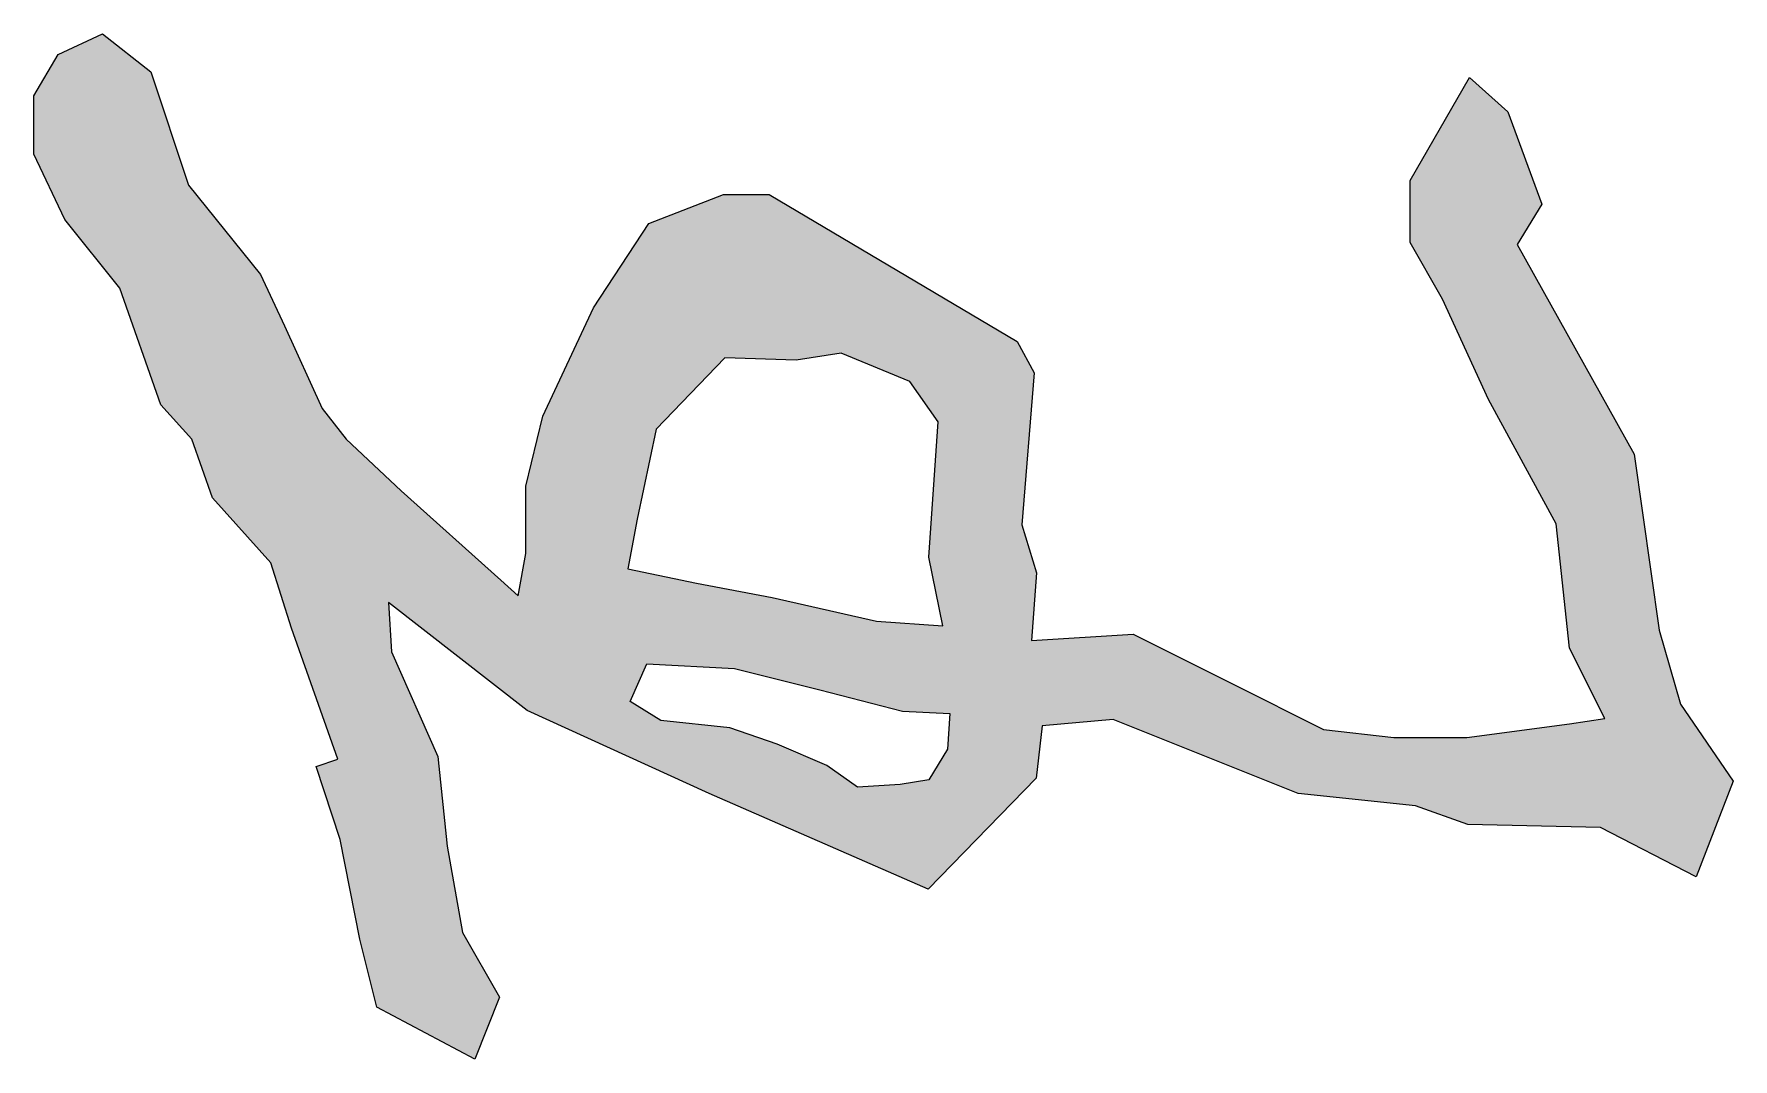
# Model space of a CAD drawing. Header units: millimetres. Extents: x 539196 to 807275, y 431843 to 1156631.
# Drawn here: x 622344 to 623232, y 435517 to 436052 of the extents above; entities that cross this region are included whole.
import ezdxf

# ---------------------------------------------------------------- set-up
doc = ezdxf.new("R2010")
doc.units = ezdxf.units.MM
doc.header["$MEASUREMENT"] = 0
doc.layers.add('SIG_TEXT', color=7, linetype='Continuous')

# ---------------------------------------------------------------- blocks, each defined once
blk = doc.blocks.new('图签11')
at = {"layer": 'SIG_TEXT', "lineweight": 25}
h = blk.add_hatch(color=1, dxfattribs=at)
h.paths.add_polyline_path([(3666515.37, -353445.21), (3666549.59, -353432.67), (3666564.42, -353441.79), (3666641.98, -353398.49), (3666706.99, -353389.37), (3666734.37, -353381.39), (3666762.88, -353362.02), (3666798.24, -353375.69), (3666779.99, -353411.02), (3666778.85, -353460.02), (3666772, -353479.4), (3666767.44, -353522.7), (3666740.07, -353591.08), (3666742.35, -353617.29), (3666761.74, -353619.57), (3666802.8, -353659.45), (3666767.44, -353740.36), (3666736.65, -353807.6), (3666696.73, -353858.88), (3666714.97, -353857.74), (3666753.76, -353840.65), (3666786.83, -353837.23), (3666818.77, -353831.53), (3666842.72, -353817.85), (3666865.53, -353826.97), (3666846.32, -353863.24), (3666821.17, -353869.52), (3666784.35, -353876.7), (3666757.4, -353885.67), (3666754.71, -353877.59), (3666706.28, -353894.78), (3666682.16, -353902.39), (3666658.03, -353923.95), (3666636.45, -353931.56), (3666623.75, -353942.98), (3666580.58, -353958.2), (3666555.19, -353978.5), (3666531.07, -353989.91), (3666509.48, -353989.91), (3666494.25, -353981.03), (3666486.63, -353964.54), (3666500.6, -353946.78), (3666542.5, -353932.83), (3666575.51, -353906.19), (3666594.55, -353897.31), (3666625.02, -353883.36), (3666636.45, -353874.48), (3666655.49, -353854.18), (3666688.5, -353817.4), (3666694.27, -353810.97), (3666678.71, -353808.11), (3666653.77, -353808.11), (3666627.93, -353801.88), (3666587.85, -353783.19), (3666556.67, -353762.72), (3666545.98, -353735.13), (3666545.98, -353718.22), (3666600.32, -353626.56), (3666611.9, -353620.33), (3666668.02, -353624.78), (3666685.83, -353619.44), (3666710.77, -353621.22), (3666708.49, -353583.64), (3666726.67, -353547.27), (3666743.67, -353513.31), (3666746.67, -353487.34), (3666746.67, -353460.37), (3666741.67, -353422.42), (3666739.67, -353409.43), (3666713.68, -353422.42), (3666667.69, -353427.41), (3666621.7, -353452.38), (3666584.71, -353469.36), (3666563.72, -353481.35), (3666540.73, -353481.35), (3666502.74, -353459.37)])
h.paths.add_polyline_path([(3666705.39, -353654.02), (3666679.98, -353659.27), (3666630.04, -353655.77), (3666615.14, -353666.28), (3666604.62, -353691.66), (3666607.25, -353708.3), (3666606.38, -353734.56), (3666632.66, -353759.95), (3666665.96, -353766.95), (3666684.36, -353770.46), (3666689.62, -353745.07), (3666694.88, -353717.05), (3666703.64, -353678.53)], flags=16)
h.paths.add_polyline_path([(3666737.81, -353651.39), (3666750.96, -353652.27), (3666762.35, -353659.27), (3666764.1, -353669.78), (3666764.98, -353685.54), (3666757.09, -353696.92), (3666749.2, -353715.3), (3666743.07, -353732.81), (3666740.44, -353758.2), (3666733.43, -353769.58), (3666719.41, -353763.45), (3666721.16, -353731.06), (3666729.05, -353699.54), (3666736.94, -353668.9)], flags=16)
at = {"layer": 'SIG_TEXT', "color": 1, "lineweight": 25}
for points in [[(3666515.37, -353445.21), (3666549.59, -353432.67), (3666564.42, -353441.79), (3666641.98, -353398.49), (3666706.99, -353389.37), (3666734.37, -353381.39), (3666762.88, -353362.02), (3666798.24, -353375.69), (3666779.99, -353411.02), (3666778.85, -353460.02), (3666772, -353479.4), (3666767.44, -353522.7), (3666740.07, -353591.08), (3666742.35, -353617.29), (3666761.74, -353619.57), (3666802.8, -353659.45), (3666767.44, -353740.36), (3666736.65, -353807.6), (3666736.65, -353807.6), (3666696.73, -353858.88), (3666714.97, -353857.74), (3666753.76, -353840.65), (3666786.83, -353837.23), (3666818.77, -353831.53), (3666842.72, -353817.85), (3666865.53, -353826.97), (3666846.32, -353863.24), (3666821.17, -353869.52), (3666784.35, -353876.7), (3666757.4, -353885.67), (3666754.71, -353877.59), (3666706.28, -353894.78), (3666682.16, -353902.39), (3666658.03, -353923.95), (3666636.45, -353931.56), (3666623.75, -353942.98), (3666580.58, -353958.2), (3666555.19, -353978.5), (3666531.07, -353989.91), (3666509.48, -353989.91), (3666494.25, -353981.03), (3666486.63, -353964.54), (3666500.6, -353946.78), (3666542.5, -353932.83), (3666575.51, -353906.19), (3666594.55, -353897.31), (3666625.02, -353883.36), (3666636.45, -353874.48), (3666655.49, -353854.18), (3666688.5, -353817.4), (3666694.27, -353810.97), (3666678.71, -353808.11), (3666653.77, -353808.11), (3666627.93, -353801.88), (3666587.85, -353783.19), (3666556.67, -353762.72), (3666545.98, -353735.13), (3666545.98, -353718.22), (3666600.32, -353626.56), (3666611.9, -353620.33), (3666668.02, -353624.78), (3666685.83, -353619.44), (3666710.77, -353621.22), (3666708.49, -353583.64), (3666726.67, -353547.27), (3666743.67, -353513.31), (3666746.67, -353487.34), (3666746.67, -353460.37), (3666741.67, -353422.42), (3666741.67, -353422.42), (3666739.67, -353409.43), (3666713.68, -353422.42), (3666667.69, -353427.41), (3666621.7, -353452.38), (3666584.71, -353469.36), (3666563.72, -353481.35), (3666540.73, -353481.35), (3666502.74, -353459.37), (3666515.37, -353445.21)], [(3666705.39, -353654.02), (3666679.98, -353659.27), (3666630.04, -353655.77), (3666615.14, -353666.28), (3666604.62, -353691.66), (3666607.25, -353708.3), (3666606.38, -353734.56), (3666632.66, -353759.95), (3666665.96, -353766.95), (3666684.36, -353770.46), (3666689.62, -353745.07), (3666694.88, -353717.05), (3666703.64, -353678.53), (3666705.39, -353654.02)], [(3666737.81, -353651.39), (3666750.96, -353652.27), (3666762.35, -353659.27), (3666764.1, -353669.78), (3666764.98, -353685.54), (3666757.09, -353696.92), (3666749.2, -353715.3), (3666743.07, -353732.81), (3666740.44, -353758.2), (3666733.43, -353769.58), (3666719.41, -353763.45), (3666721.16, -353731.06), (3666729.05, -353699.54), (3666736.94, -353668.9), (3666737.81, -353651.39)]]:
    blk.add_lwpolyline(points, dxfattribs=at)

msp = doc.modelspace()

# ---------------------------------------------------------------- block references
at = {"xscale": 1.41428571427241, "yscale": 1.41428571427241, "zscale": 1.414285714285714, "rotation": 270}
msp.add_blockref('图签11', (1122986.51, 5621512.11), dxfattribs=at)

doc.saveas('drawing.dxf')
